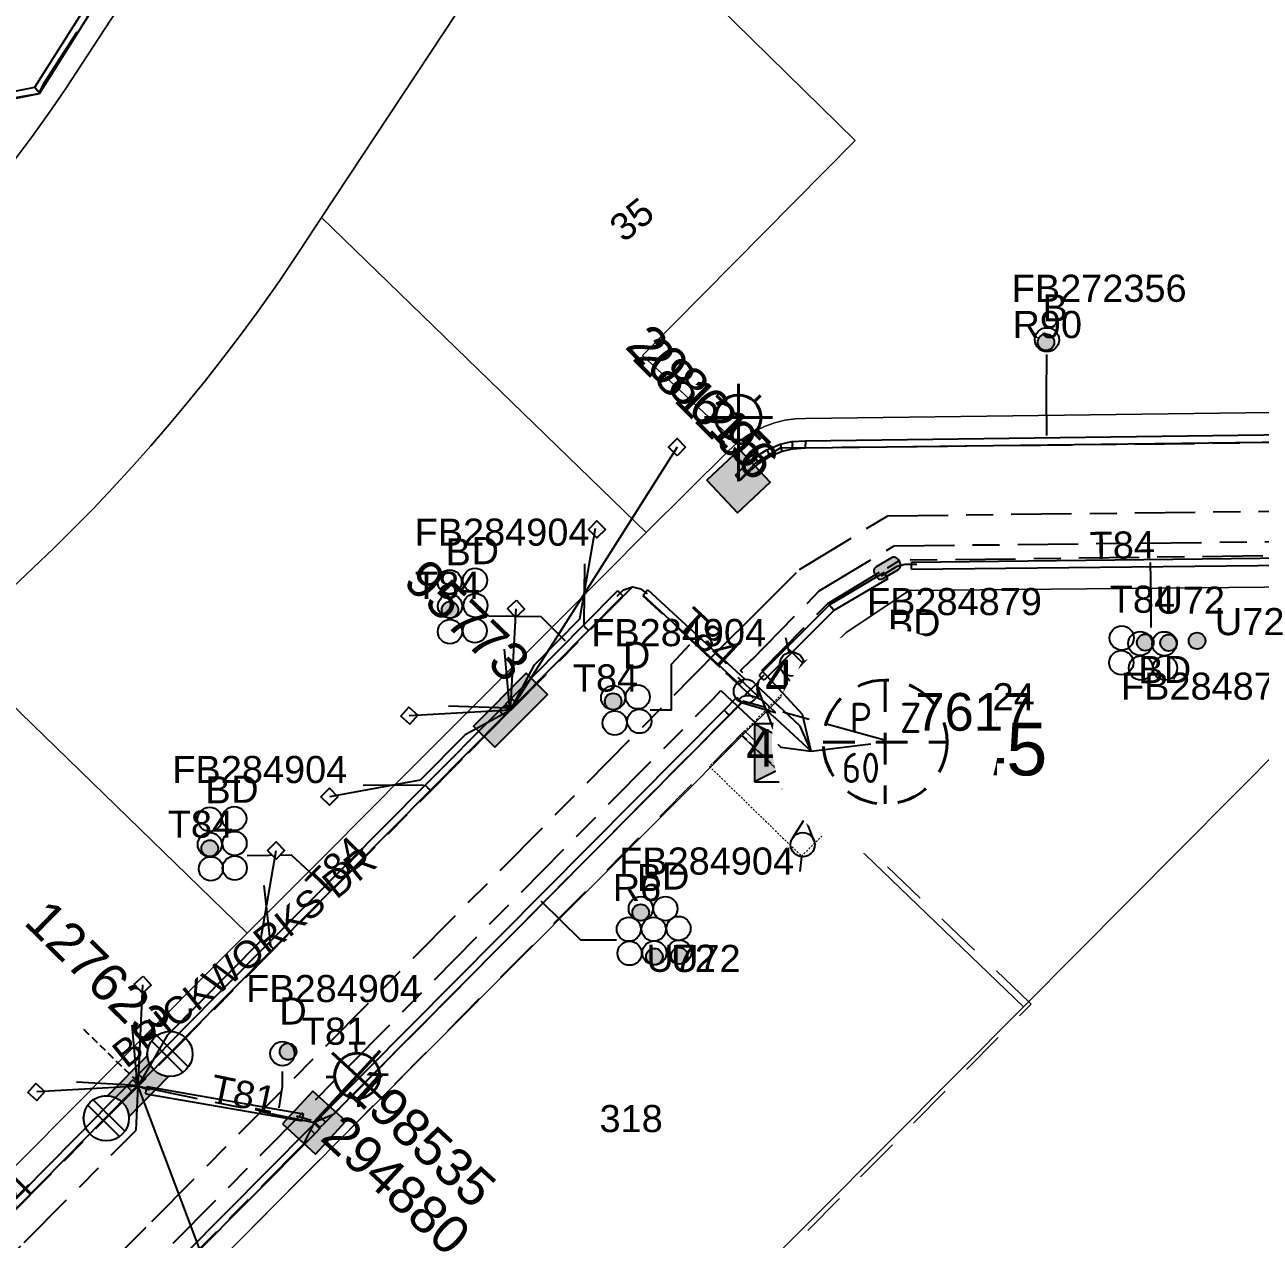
# Model space of a CAD drawing. Header units: metres. Extents: x 311347 to 316656, y 6252667 to 6255486.
# Drawn here: x 314574 to 314656, y 6254544.6 to 6254625.2 of the extents above; entities that cross this region are included whole.
import ezdxf
from ezdxf.enums import TextEntityAlignment as Align

# ---------------------------------------------------------------- set-up
doc = ezdxf.new("R2010")
doc.units = ezdxf.units.M
for name, pattern in [('Cable Exist UG', [8.2, 4, -1.2, 1.8, -1.2]), ('Dash', [5, 3, -2]), ('DASHED', [0.75, 0.5, -0.25]), ('HIDDEN', [0.375, 0.25, -0.125]), ('HIDDEN2', [0.1875, 0.125, -0.0625])]:
    doc.linetypes.add(name, pattern=pattern)
doc.layers.get('0').update_dxf_attribs({"color": 6})
for name, color, linetype, lineweight in [('Cadastre Buildings_SP_EXT', 9, 'Continuous', 5), ('Cadastre Developer_SP_EXT', 9, 'Continuous', 5), ('Cadastre Land Parcels_SP_EXT', 9, 'Continuous', 5), ('Cadastre Other Property_SP_EXT', 9, 'HIDDEN', 5), ('Cadastre Roads_SP_EXT', 7, 'Continuous', 5)]:
    doc.layers.add(name, color=color, linetype=linetype, lineweight=lineweight)
for name, color, linetype in [('Duct_SP_EXT', 7, 'Continuous'), ('Equip_HV_EXT', 7, 'Continuous'), ('Equip_LV_EXT', 7, 'Continuous'), ('Equip_SL_EXT', 7, 'Continuous'), ('Equip_SP_SL_EXT', 7, 'Continuous'), ('Mains_HV_EXT', 7, 'Continuous'), ('Mains_LV_EXT', 7, 'Continuous'), ('Mains_LV_SL_EXT', 7, 'Continuous'), ('Mains_SL_EXT', 7, 'Continuous'), ('Services_SP_EXT', 7, 'Continuous'), ('Sub_SP_EXT', 7, 'Continuous'), ('SupportsUG_SP_LV_EXT', 7, 'Continuous'), ('SupportsUG_SP_LV_SL_EXT', 7, 'Continuous'), ('Trench_SP_EXT', 7, 'Continuous')]:
    doc.layers.add(name, color=color, linetype=linetype)
doc.layers.add('UNKNOWN_FEATURES', color=1, linetype='DASHED', plot=False)
doc.styles.add('COLUMN_LABEL', font='arial.ttf')
doc.styles.add('iecARIAL', font='arial.ttf', dxfattribs={"height": 2})
doc.styles.add('IESYMBOL1', font='isocp.shx')
doc.styles.add('POLE_LABEL', font='arial.ttf')
doc.styles.add('SLCP_LABEL', font='arial.ttf', dxfattribs={"height": 3.5})
doc.styles.get("Standard").update_dxf_attribs({"font": 'arial.ttf'})
doc.styles.add('SWITCH_LABEL', font='arial.ttf', dxfattribs={"height": 2.5})

# ---------------------------------------------------------------- blocks, each defined once
blk = doc.blocks.new('SUB_PADMOUNT_EXT')
for points in [[(0, 0), (-3.84, 1.92), (-3.84, -1.92)], [(0, 0), (3.84, 1.92), (3.84, -1.92)]]:
    blk.add_hatch(color=256).paths.add_polyline_path(points)
for p, q in [((3.84, 1.92), (-3.84, -1.92)), ((-3.84, 1.92), (3.84, -1.92))]:
    blk.add_line(p, q)
blk.add_lwpolyline([(-3.84, -1.92), (3.84, -1.92), (3.84, 1.92), (-3.84, 1.92)], close=True)
for tag, height, flags, p in [('ASSET_NUM', 3.5, 8, (2, 2)), ('STREET_CODE', 0.2, 9, (1.5, 0)), ('OPERATING_VOLTAGE', 0.2, 9, (1.5, -0.6)), ('ORIENTATION', 0.2, 9, (1.5, -0.8)), ('CONSTRUCTED_VOLTAGE', 0.2, 9, (1.5, -0.2)), ('NO_PHASES', 0.2, 9, (1.5, -0.4)), ('OWNED_BY', 0.2, 9, (1.5, -1)), ('OPERATED_BY', 0.2, 9, (1.5, -1.2)), ('SECONDARY_VOLTAGE', 0.2, 9, (1.5, -1.6)), ('MAINTAINED_BY', 0.2, 9, (1.5, -1.4)), ('STATE', 0.2, 9, (1.5, -1.8)), ('SUBSTATION_TYPE', 0.2, 9, (1.5, -2.2)), ('USAGE', 0.2, 9, (1.5, -2.4)), ('PARENT', 0.2, 9, (1.5, -2)), ('STREETNAME', 0.2, 9, (1.5, -3)), ('SUBURB', 0.2, 9, (1.5, -3.2)), ('LEGEND', 0.2, 9, (1.5, -2.6)), ('LOCATION', 0.2, 9, (1.5, -2.8)), ('Z', 0.2, 1, (1.5, -3.6)), ('NOTES', 0.2, 9, (1.5, -3.4))]:
    blk.add_attdef(tag, text='', height=height, dxfattribs=dict(flags=flags)).set_placement(p, align=Align.MIDDLE_LEFT)
blk = doc.blocks.new('COLUMN_EXT')
blk.add_hatch(color=256).paths.add_polyline_path([(-1.485, 1.485), (-1.485, -1.485), (1.485, -1.485), (1.485, 1.485)])
blk.add_lwpolyline([(-1.485, -1.485), (1.485, -1.485), (1.485, 1.485), (-1.485, 1.485)], close=True)
for tag, height, style, flags, p in [('ASSET_NUM', 2.5, 'COLUMN_LABEL', 8, (2, 2)), ('STRUCTURE_PLANT_NUMBER', 0.2, 'POLE_LABEL', 9, (1.813, 0.031)), ('STREET_CODE', 0.2, 'COLUMN_LABEL', 9, (1.813, -0.2))]:
    blk.add_attdef(tag, text='', height=height, dxfattribs=dict(style=style, flags=flags)).set_placement(p, align=Align.MIDDLE_LEFT)
at = {"flags": 9}
for tag, p in [('OWNED_BY', (1.813, -0.6)), ('STATE', (1.813, -0.8)), ('COLUMN_TYPE', (1.813, -0.4)), ('STREETNAME', (1.813, -1.6)), ('USAGE', (1.813, -1)), ('LEGEND', (1.813, -1.2)), ('LOCATION', (1.813, -1.4)), ('SUBURB', (1.813, -1.8)), ('NOTES', (1.813, -2))]:
    blk.add_attdef(tag, text='', height=0.2, dxfattribs=at).set_placement(p, align=Align.MIDDLE_LEFT)
at = {"flags": 1}
blk.add_attdef('Z', (1.813, -2.351), '', height=0.2, dxfattribs=at)
blk = doc.blocks.new('PILLAR_EXT')
blk.add_hatch(color=256).paths.add_polyline_path([(-2.475, 0.99), (-2.475, -0.99), (2.475, -0.99), (2.475, 0.99)])
blk.add_lwpolyline([(-2.475, -0.99), (2.475, -0.99), (2.475, 0.99), (-2.475, 0.99)], close=True)
at = {"style": 'iecARIAL', "flags": 8}
blk.add_attdef('ASSET_NUM', (1.5, 3.5), '', height=2.5, dxfattribs=at)
for tag, p, flags in [('OWNED_BY', (0, -0.2), 9), ('STATE', (0, -0.4), 9), ('SUPPORT_TYPE', (0, -0.6), 9), ('USAGE', (0, -0.8), 9), ('LEGEND', (0, -1), 9), ('STREETNAME', (0, -1.8), 9), ('LOCATION', (0, -1.2), 9), ('NOTES', (0, -1.4), 9), ('PARENT', (0, -1.6), 9), ('SUBURB', (0, -2), 1)]:
    blk.add_attdef(tag, p, '', height=0.2, dxfattribs=dict(flags=flags))
blk = doc.blocks.new('DUCT_EXT')
blk.add_circle((0, 0.8), 0.8)
at = {"flags": 1}
blk.add_attdef('Z', (0, 0), '', height=0.2, dxfattribs=at)
at = {"flags": 9}
for tag, p in [('DUCT_CODE', (0, 0)), ('XSECT_TYPE', (0, -0.2)), ('STATE', (0, -0.6)), ('FB_REFERENCE', (0, -0.4)), ('NOTES', (0, -0.8))]:
    blk.add_attdef(tag, text='', height=0.2, dxfattribs=at).set_placement(p, align=Align.MIDDLE_LEFT)
blk = doc.blocks.new('SL_LANTERN_EXT')
at = {"lineweight": 40}
for p, q in [((0, 1.968), (0, 6.468)), ((-1.459, 5.676), (-1.061, 5.278)), ((1.458, 5.676), (1.06, 5.278)), ((-2.25, 4.218), (2.25, 4.218)), ((-1.459, 2.759), (-1.061, 3.157)), ((0, 0), (0, 2.721)), ((1.458, 2.759), (1.06, 3.157))]:
    blk.add_line(p, q, dxfattribs=at)
blk.add_circle((0, 4.218), 1.5, dxfattribs=at)
at = {"style": 'iecARIAL', "flags": 8}
blk.add_attdef('ASSET_NUM', (1.5, 1.5), '', height=2.5, dxfattribs=at)
for tag, p, height, flags in [('CONSTRUCTED_VOLTAGE', (0.981, -0.653), 0.2, 9), ('CONTROL_TYPE', (0.981, -0.853), 0.2, 9), ('LNUMBER', (2.181, -3.253), 2.5, 8), ('OPERATING_VOLTAGE', (0.981, -1.653), 0.2, 9), ('LANTERN_PURPOSE', (0.981, -1.053), 0.2, 9), ('LANTERN_TYPE', (0.981, -1.253), 0.2, 9), ('NO_PHASES', (0.981, -1.453), 0.2, 9), ('ORIENTATION', (0.981, -1.853), 0.2, 9), ('OWNED_BY', (0.981, -2.053), 0.2, 9), ('STATE', (0.981, -2.253), 0.2, 9), ('CEXIST', (0.981, -2.653), 0.2, 9), ('USAGE', (0.981, -2.453), 0.2, 9), ('CNEW', (0.981, -2.853), 0.2, 9), ('CNUMBER', (0.981, -3.053), 0.2, 9), ('CREMOVE', (0.981, -3.253), 0.2, 9), ('CREPLACE', (0.981, -3.453), 0.2, 9), ('LKINGHEIGHT', (0.981, -3.653), 0.2, 9), ('LBRACKET', (0.981, -3.853), 0.2, 9), ('LBRACKETVOCAB', (0.981, -4.053), 0.2, 9), ('LCATEGORY', (0.981, -4.253), 0.2, 9), ('LCHARGE1', (0.981, -4.453), 0.2, 9), ('LCHARGE1PERCENT', (0.981, -4.653), 0.2, 9), ('LCHARGE2', (0.981, -4.853), 0.2, 9), ('LCHARGE2PERCENT', (0.981, -5.053), 0.2, 9), ('LCHARGE3', (0.981, -5.253), 0.2, 9), ('LCHARGE3PERCENT', (0.981, -5.453), 0.2, 9), ('LEXIST', (0.981, -5.653), 0.2, 9), ('LLAMP', (0.981, -5.853), 0.2, 9), ('LLAMPVOCAB', (0.981, -6.053), 0.2, 9), ('LMAST', (0.981, -6.253), 0.2, 9), ('LMASTVOCAB', (0.981, -6.453), 0.2, 9), ('LNEW', (0.981, -6.653), 0.2, 9), ('LANTNUMBER', (0.981, -6.853), 0.2, 9), ('LOUTREACH', (0.981, -7.253), 0.2, 9), ('LOUTREACHVOCAB', (0.981, -7.453), 0.2, 9), ('LRATECODE', (0.981, -7.653), 0.2, 9), ('LREMOVE', (0.981, -7.853), 0.2, 9), ('LREPLACE', (0.981, -8.053), 0.2, 9), ('LTYPE', (0.981, -8.253), 0.2, 9), ('LTYPEVOCAB', (0.981, -8.453), 0.2, 9), ('LEGEND', (0.981, -8.653), 0.2, 9), ('LOCATION', (0.981, -8.853), 0.2, 9), ('NOTES', (0.981, -9.053), 0.2, 9), ('STREETNAME', (0.981, -9.253), 0.2, 9), ('SUBURB', (0.981, -9.453), 0.2, 1)]:
    blk.add_attdef(tag, p, '', height=height, dxfattribs=dict(flags=flags))
blk = doc.blocks.new('CCP_EXT')
at = {"flags": 9}
for tag, p in [('USAGE', (0, -1.2)), ('LEGEND', (0, -1.4)), ('LIFE_SUPPORT', (0, -1.6)), ('STATE', (0, -1.8)), ('NOTES', (0, -2))]:
    blk.add_attdef(tag, text='', height=0.2, dxfattribs=at).set_placement(p, align=Align.MIDDLE_LEFT)
blk.add_wipeout([(0, 0.566), (0.566, 0), (0, -0.566), (-0.566, 0)])
blk.add_lwpolyline([(-0.566, 0), (0, 0.566), (0.566, 0), (0, -0.566), (-0.566, 0)])
at = {"flags": 1}
blk.add_attdef('Z', (0, 0), '', height=0.2, dxfattribs=at)
at = {"flags": 9}
for tag, p in [('CCP_TYPE', (0, 0)), ('OPERATING_VOLTAGE', (0, -0.6)), ('ORIENTATION', (0, -0.8)), ('CONSTRUCTED_VOLTAGE', (0, -0.2)), ('NO_PHASES', (0, -0.4)), ('OWNED_BY', (0, -1))]:
    blk.add_attdef(tag, text='', height=0.2, dxfattribs=at).set_placement(p, align=Align.MIDDLE_LEFT)
blk = doc.blocks.new('LV_STJ_EXT')
h = blk.add_hatch(color=256)
edge = h.paths.add_edge_path()
edge.add_ellipse((-0.586, 0.131), major_axis=(0.226, 0.226), ratio=1, start_angle=44.99996, end_angle=135)
edge.add_line((-0.906, 0.131), (-0.906, -0.131))
edge.add_ellipse((-0.586, -0.131), major_axis=(0.226, 0.226), ratio=1, start_angle=134.99996, end_angle=225)
edge.add_line((-0.586, -0.451), (0.586, -0.451))
edge.add_ellipse((0.586, -0.131), major_axis=(-0.226, 0.226), ratio=1, start_angle=134.99996, end_angle=225)
edge.add_line((0.906, -0.131), (0.906, 0.131))
edge.add_ellipse((0.586, 0.131), major_axis=(-0.226, 0.226), ratio=1, start_angle=224.99996, end_angle=315)
edge.add_line((0.586, 0.451), (-0.586, 0.451))
blk.add_lwpolyline([(-0.906, 0.131), (-0.906, -0.131, 0.414214), (-0.586, -0.451), (0.586, -0.451, 0.414214), (0.906, -0.131), (0.906, 0.131, 0.414214), (0.586, 0.451), (-0.586, 0.451, 0.414214)], format="xyb", close=True)
at = {"flags": 1}
blk.add_attdef('Z', (0, 0), '', height=0.2, dxfattribs=at)
at = {"flags": 9}
for tag, p in [('ORIENTATION', (0, 0)), ('USAGE', (0, -0.2)), ('LEGEND', (0, -0.4)), ('NOTES', (0, -0.6))]:
    blk.add_attdef(tag, text='', height=0.2, dxfattribs=at).set_placement(p, align=Align.MIDDLE_LEFT)
blk = doc.blocks.new('LV_UG_DFUSE_CLOSED_EXT')
for points in [[(1, 0), (0, 0)], [(5.04, 0.726), (2.156, -0.717)], [(5.049, -0.707), (2.156, 0.717)], [(6.2, 0.013), (7.2, 0.013)]]:
    blk.add_lwpolyline(points)
for centre in [(1.8, 0), (5.4, 0.011)]:
    blk.add_circle(centre, 0.8)
at = {"flags": 9}
for tag, p in [('ACTUAL_STATUS', (0, 0)), ('OPERATING_VOLTAGE', (0, -0.6)), ('ORIENTATION', (0, -0.8)), ('CONSTRUCTED_VOLTAGE', (0, -0.2)), ('NO_PHASES', (0, -0.4)), ('STATE', (0, -1)), ('SWITCH_TYPE', (0, -1.2)), ('USAGE', (0, -1.4)), ('NOTES', (0, -1.6))]:
    blk.add_attdef(tag, text='', height=0.2, dxfattribs=at).set_placement(p, align=Align.MIDDLE_LEFT)
at = {"flags": 1}
blk.add_attdef('Z', (0, 0), '', height=0.2, dxfattribs=at)
blk = doc.blocks.new('LV_UG_LINKS_CLOSED_EXT')
blk.add_wipeout([(-1.056, 1.057), (-1.18, 0.916), (-1.286, 0.761), (-1.371, 0.594), (-1.435, 0.417), (-1.476, 0.234), (-1.493, 0.047), (-1.487, -0.14), (-1.458, -0.326), (-1.406, -0.506), (-1.331, -0.678), (-1.236, -0.839), (-1.121, -0.988), (-0.988, -1.12), (-0.84, -1.235), (-0.679, -1.331), (-0.506, -1.406), (-0.326, -1.458), (-0.141, -1.487), (0.047, -1.493), (0.233, -1.476), (0.416, -1.435), (0.593, -1.371), (0.76, -1.286), (0.915, -1.181), (1.056, -1.057), (1.18, -0.916), (1.286, -0.761), (1.371, -0.594), (1.435, -0.417), (1.476, -0.234), (1.493, -0.047), (1.487, 0.14), (1.458, 0.326), (1.406, 0.506), (1.331, 0.678), (1.236, 0.839), (1.121, 0.988), (0.988, 1.12), (0.84, 1.235), (0.679, 1.331), (0.506, 1.406), (0.326, 1.458), (0.141, 1.487), (-0.047, 1.493), (-0.233, 1.476), (-0.416, 1.435), (-0.593, 1.371), (-0.76, 1.286), (-0.915, 1.181)])
for p, q in [((-0.25, -1.479), (-0.25, 1.479)), ((0.25, -1.479), (0.25, 1.479))]:
    blk.add_line(p, q)
blk.add_circle((0, 0), 1.5)
at = {"flags": 9}
for tag, p in [('ACTUAL_STATUS', (0, 0)), ('OPERATING_VOLTAGE', (0, -0.6)), ('ORIENTATION', (0, -0.8)), ('CONSTRUCTED_VOLTAGE', (0, -0.2)), ('NO_PHASES', (0, -0.4)), ('STATE', (0, -1)), ('SWITCH_TYPE', (0, -1.2)), ('USAGE', (0, -1.4)), ('NOTES', (0, -1.6))]:
    blk.add_attdef(tag, text='', height=0.2, dxfattribs=at).set_placement(p, align=Align.MIDDLE_LEFT)
at = {"flags": 1}
blk.add_attdef('Z', (0, 0), '', height=0.2, dxfattribs=at)
blk = doc.blocks.new('SWG_HOLEC_SU_EXT')
blk.add_line((1.8, -2), (5.8, -2))
for points in [[(1, 0), (0, 0)], [(6.6, 0), (7.6, 0)]]:
    blk.add_lwpolyline(points)
for points in [[(1.8, -0.8, 1), (1.8, 0.8, 1)], [(5.8, -0.8, 1), (5.8, 0.8, 1)]]:
    blk.add_lwpolyline(points, format="xyb", close=True)
at = {"style": 'SWITCH_LABEL', "flags": 8}
blk.add_attdef('ASSET_NUM', text='', height=2.5, rotation=179.95437, dxfattribs=at).set_placement((-2.4, 0), align=Align.MIDDLE_LEFT)
at = {"flags": 1}
blk.add_attdef('Z', (0, 0), '', height=0.2, dxfattribs=at)
at = {"flags": 9}
for tag, p in [('ACTUAL_STATUS', (0, -0.4)), ('CONSTRUCTED_VOLTAGE', (0, -0.6)), ('NO_PHASES', (0, -0.8)), ('OPERATING_VOLTAGE', (0, -1)), ('ORIENTATION', (0, -1.2)), ('OWNED_BY', (0, -1.4)), ('PARENT', (0, -1.6)), ('STATE', (0, -1.8)), ('SWITCH_TYPE', (0, -2)), ('USAGE', (0, -2.2)), ('LOCATION', (0, -2.4)), ('STREETNAME', (0, -2.6)), ('SUBURB', (0, -2.8)), ('NOTES', (0, -3))]:
    blk.add_attdef(tag, text='', height=0.2, dxfattribs=at).set_placement(p, align=Align.MIDDLE_LEFT)
at = {"style": 'SWITCH_LABEL', "flags": 9}
blk.add_attdef('STREET_CODE', text='', height=0.2, dxfattribs=at).set_placement((0, -0.2), align=Align.MIDDLE_LEFT)
blk = doc.blocks.new('CABLE_LARGE_EXT')
h = blk.add_hatch(color=256)
edge = h.paths.add_edge_path()
edge.add_arc((0, 0.55), 0.55, 0, 360)
blk.add_circle((0, 0.55), 0.55)
at = {"flags": 1}
blk.add_attdef('Z', (0, 0), '', height=0.2, dxfattribs=at)
at = {"flags": 9}
for tag, p in [('COND_CODE', (0, 0)), ('XSECT_SIZE', (0, -0.6)), ('STATE', (0, -0.4)), ('FB_REFERENCE', (0, -0.2)), ('NOTES', (0, -0.8))]:
    blk.add_attdef(tag, text='', height=0.2, dxfattribs=at).set_placement(p, align=Align.MIDDLE_LEFT)
blk = doc.blocks.new('SLCP_ZELL_EXT')
blk.add_wipeout([(-0.236, 7.5), (-0.706, 7.47), (-1.174, 7.411), (-1.637, 7.323), (-2.093, 7.206), (-2.542, 7.06), (-2.98, 6.887), (-3.407, 6.686), (-3.82, 6.459), (-4.218, 6.206), (-4.599, 5.929), (-4.962, 5.629), (-5.306, 5.306), (-5.629, 4.962), (-5.929, 4.599), (-6.206, 4.218), (-6.459, 3.82), (-6.686, 3.407), (-6.887, 2.98), (-7.06, 2.542), (-7.206, 2.093), (-7.323, 1.637), (-7.411, 1.174), (-7.47, 0.706), (-7.5, 0.236), (-7.5, -0.236), (-7.47, -0.706), (-7.411, -1.174), (-7.323, -1.637), (-7.206, -2.093), (-7.06, -2.542), (-6.887, -2.98), (-6.686, -3.407), (-6.459, -3.82), (-6.206, -4.218), (-5.929, -4.599), (-5.629, -4.962), (-5.306, -5.306), (-4.962, -5.629), (-4.599, -5.929), (-4.218, -6.206), (-3.82, -6.459), (-3.407, -6.686), (-2.98, -6.887), (-2.542, -7.06), (-2.093, -7.206), (-1.637, -7.323), (-1.174, -7.411), (-0.706, -7.47), (-0.236, -7.5), (0.236, -7.5), (0.706, -7.47), (1.174, -7.411), (1.637, -7.323), (2.093, -7.206), (2.542, -7.06), (2.98, -6.887), (3.407, -6.686), (3.82, -6.459), (4.218, -6.206), (4.599, -5.929), (4.962, -5.629), (5.306, -5.306), (5.629, -4.962), (5.929, -4.599), (6.206, -4.218), (6.459, -3.82), (6.686, -3.407), (6.887, -2.98), (7.06, -2.542), (7.206, -2.093), (7.323, -1.637), (7.411, -1.174), (7.47, -0.706), (7.5, -0.236), (7.5, 0.236), (7.47, 0.706), (7.411, 1.174), (7.323, 1.637), (7.206, 2.093), (7.06, 2.542), (6.887, 2.98), (6.686, 3.407), (6.459, 3.82), (6.206, 4.218), (5.929, 4.599), (5.629, 4.962), (5.306, 5.306), (4.962, 5.629), (4.599, 5.929), (4.218, 6.206), (3.82, 6.459), (3.407, 6.686), (2.98, 6.887), (2.542, 7.06), (2.093, 7.206), (1.637, 7.323), (1.174, 7.411), (0.706, 7.47), (0.236, 7.5)])
at = {"linetype": 'Dash', "lineweight": 40, "ltscale": 0.7}
for p, q in [((0, 4.109), (0, -4.109)), ((-4.109, 0), (4.109, 0))]:
    blk.add_line(p, q, dxfattribs=at)
blk.add_circle((0, 0), 4.109, dxfattribs=at)
at = {"lineweight": 40, "style": 'IESYMBOL1'}
for s, p in [('P', (-1.604, 0)), ('Z', (1.702, 0)), ('60', (-1.612, -3.312))]:
    blk.add_text(s, height=2, dxfattribs=at).set_placement(p, align=Align.BOTTOM_CENTER)
at = {"style": 'SLCP_LABEL'}
for tag, height, flags, p in [('ASSET_NUM', 2.5, 8, (2, 2)), ('STREET_CODE', 0.2, 9, (0, -0.2))]:
    blk.add_attdef(tag, text='', height=height, dxfattribs=dict(at, flags=flags)).set_placement(p, align=Align.MIDDLE_LEFT)
at = {"flags": 1}
blk.add_attdef('Z', (0, 0), '', height=0.2, dxfattribs=at)
at = {"flags": 9}
for tag, p in [('CONSTRUCTED_VOLTAGE', (0, -0.4)), ('CONTROL_TYPE', (0, -0.6)), ('NO_PHASES', (0, -0.8)), ('OPERATING_VOLTAGE', (0, -1)), ('ORIENTATION', (0, -1.2)), ('OWNED_BY', (0, -1.4)), ('USAGE', (0, -1.6)), ('STATE', (0, -2)), ('LOCATION', (0, -1.8)), ('NOTES', (0, -2.2))]:
    blk.add_attdef(tag, text='', height=0.2, dxfattribs=at).set_placement(p, align=Align.MIDDLE_LEFT)

msp = doc.modelspace()

# ---------------------------------------------------------------- linework, layer by layer
at = {"layer": 'Cadastre Buildings_SP_EXT', "linetype": 'Continuous'}
msp.add_lwpolyline([(314573.384, 6254616.279), (314574.506, 6254617.795), (314575.606, 6254619.333), (314576.683, 6254620.894), (314591.442, 6254643.478)], dxfattribs=at)
at = {"layer": 'Cadastre Land Parcels_SP_EXT', "linetype": 'Continuous'}
for points in [[(314813.059, 6254689.951), (314810.543, 6254730.801), (314794.715, 6254715.05), (314782.276, 6254702.531), (314769.012, 6254690.523), (314737.716, 6254658.718), (314700.823, 6254621.224), (314668.054, 6254588.007), (314640.279, 6254560.046), (314558.107, 6254477.537), (314465.419, 6254384.652), (314484.768, 6254361.217), (314813.059, 6254689.951)], [(314620.705, 6254596.943), (314621.256, 6254597.439), (314614.988, 6254603.265), (314629.098, 6254617.519), (314609.665, 6254636.59), (314605.304, 6254629.984), (314593.702, 6254612.404), (314615.245, 6254591.507), (314620.705, 6254596.943)], [(314621.589, 6254578.037), (314640.279, 6254560.046), (314668.054, 6254588.007), (314632.689, 6254587.672), (314628.476, 6254584.868), (314621.589, 6254578.037)]]:
    msp.add_lwpolyline(points, close=True, dxfattribs=at)
for points in [[(314591.442, 6254643.478), (314576.683, 6254620.893), (314575.606, 6254619.333), (314574.506, 6254617.795), (314573.384, 6254616.279)], [(314609.665, 6254636.59), (314629.098, 6254617.519), (314614.988, 6254603.265), (314621.256, 6254597.439), (314621.841, 6254597.876), (314622.455, 6254598.249), (314623.096, 6254598.557), (314623.756, 6254598.796), (314624.432, 6254598.963), (314625.118, 6254599.059), (314625.808, 6254599.083), (314660.18, 6254599.519)], [(314573.189, 6254587.879), (314574.572, 6254589.164), (314575.919, 6254590.457), (314577.249, 6254591.775), (314578.562, 6254593.117), (314579.858, 6254594.483), (314581.123, 6254595.859), (314582.37, 6254597.26), (314583.598, 6254598.684), (314584.808, 6254600.13), (314585.991, 6254601.591), (314587.154, 6254603.073), (314588.296, 6254604.58), (314589.419, 6254606.108), (314590.881, 6254608.176), (314592.303, 6254610.283), (314593.702, 6254612.404), (314605.304, 6254629.984)], [(314571.129, 6254547.237), (314579.952, 6254556.091), (314588.775, 6254564.946), (314568.948, 6254584.173)]]:
    msp.add_lwpolyline(points, dxfattribs=at)
at = {"layer": 'Cadastre Other Property_SP_EXT', "linetype": 'HIDDEN2'}
msp.add_lwpolyline([(314619.434, 6254576), (314625.543, 6254570.053), (314632.262, 6254576.66), (314626.128, 6254582.69), (314619.434, 6254576)], close=True, dxfattribs=at)
at = {"layer": 'Duct_SP_EXT'}
for p, q in [((314574.686, 6254621.062), (314593.037, 6254650.124)), ((314574.982, 6254620.631), (314593.442, 6254649.866)), ((314570.476, 6254620.218), (314574.686, 6254621.062)), ((314570.57, 6254619.747), (314574.982, 6254620.631)), ((314574.686, 6254621.062), (314574.834, 6254620.847)), ((314574.982, 6254620.631), (314574.834, 6254620.847)), ((314624.9, 6254597.548), (314625.8, 6254597.605)), ((314625.8, 6254597.605), (314659.106, 6254598.037)), ((314625.8, 6254597.605), (314625.809, 6254597.365)), ((314622.445, 6254596.507), (314623.247, 6254596.998)), ((314623.247, 6254596.998), (314624.117, 6254597.366)), ((314623.247, 6254596.998), (314623.357, 6254596.784)), ((314623.467, 6254596.57), (314623.357, 6254596.784)), ((314623.467, 6254596.57), (314624.266, 6254596.908)), ((314624.117, 6254597.366), (314624.9, 6254597.548)), ((314624.117, 6254597.366), (314624.191, 6254597.137)), ((314624.266, 6254596.908), (314624.191, 6254597.137)), ((314624.266, 6254596.908), (314624.97, 6254597.072)), ((314624.9, 6254597.548), (314624.935, 6254597.31)), ((314624.97, 6254597.072), (314624.935, 6254597.31)), ((314624.97, 6254597.072), (314625.818, 6254597.126)), ((314625.818, 6254597.126), (314625.809, 6254597.365)), ((314625.818, 6254597.126), (314659.113, 6254597.557)), ((314621.687, 6254595.857), (314622.445, 6254596.507)), ((314622.013, 6254595.505), (314622.728, 6254596.117)), ((314622.445, 6254596.507), (314622.587, 6254596.312)), ((314622.728, 6254596.117), (314622.587, 6254596.312)), ((314622.728, 6254596.117), (314623.467, 6254596.57)), ((314621.154, 6254595.324), (314621.687, 6254595.857)), ((314621.154, 6254595.324), (314621.323, 6254595.154)), ((314621.493, 6254594.985), (314621.323, 6254595.154)), ((314621.493, 6254594.985), (314622.013, 6254595.505)), ((314621.687, 6254595.857), (314621.85, 6254595.681)), ((314622.013, 6254595.505), (314621.85, 6254595.681)), ((314632.834, 6254589.561), (314667.228, 6254589.934)), ((314632.834, 6254589.561), (314632.837, 6254589.321)), ((314632.839, 6254589.081), (314667.422, 6254589.456)), ((314631.022, 6254588.866), (314627.391, 6254586.728)), ((314631.022, 6254588.866), (314631.143, 6254588.659)), ((314631.265, 6254588.453), (314631.143, 6254588.659)), ((314632.839, 6254589.081), (314632.837, 6254589.321)), ((314631.265, 6254588.453), (314627.688, 6254586.345)), ((314611.071, 6254585.361), (314613.351, 6254587.663)), ((314611.412, 6254585.023), (314613.692, 6254587.326)), ((314613.351, 6254587.663), (314613.522, 6254587.495)), ((314613.692, 6254587.326), (314613.522, 6254587.495)), ((314615.028, 6254587.366), (314615.19, 6254587.543)), ((314615.028, 6254587.366), (314621.44, 6254581.457)), ((314615.353, 6254587.719), (314615.19, 6254587.543)), ((314615.353, 6254587.719), (314621.766, 6254581.81)), ((314627.391, 6254586.728), (314622.723, 6254582.055)), ((314627.688, 6254586.345), (314623.062, 6254581.716)), ((314627.391, 6254586.728), (314627.539, 6254586.537)), ((314627.688, 6254586.345), (314627.539, 6254586.537)), ((314606.277, 6254580.511), (314611.071, 6254585.361)), ((314611.071, 6254585.361), (314611.242, 6254585.192)), ((314611.071, 6254585.361), (314611.242, 6254585.192)), ((314606.618, 6254580.174), (314611.412, 6254585.023)), ((314611.412, 6254585.023), (314611.242, 6254585.192)), ((314611.412, 6254585.023), (314611.242, 6254585.192)), ((314622.723, 6254582.055), (314622.892, 6254581.886)), ((314621.44, 6254581.457), (314621.603, 6254581.634)), ((314621.766, 6254581.81), (314621.603, 6254581.634)), ((314623.062, 6254581.716), (314622.892, 6254581.886)), ((314605.909, 6254580.139), (314606.277, 6254580.511)), ((314606.277, 6254580.511), (314606.447, 6254580.342)), ((314620.42, 6254579.733), (314621.259, 6254580.585)), ((314621.259, 6254580.585), (314621.43, 6254580.417)), ((314621.601, 6254580.248), (314621.43, 6254580.417)), ((314600.586, 6254574.754), (314605.501, 6254579.707)), ((314605.501, 6254579.707), (314605.791, 6254580.001)), ((314605.501, 6254579.707), (314605.672, 6254579.539)), ((314605.791, 6254580.001), (314605.883, 6254580.094)), ((314605.791, 6254580.001), (314605.962, 6254579.833)), ((314605.842, 6254579.37), (314606.133, 6254579.664)), ((314605.883, 6254580.094), (314606.054, 6254579.926)), ((314605.909, 6254580.139), (314606.08, 6254579.971)), ((314606.133, 6254579.664), (314605.962, 6254579.833)), ((314606.225, 6254579.757), (314606.054, 6254579.926)), ((314606.251, 6254579.802), (314606.08, 6254579.971)), ((314606.133, 6254579.664), (314606.225, 6254579.757)), ((314606.251, 6254579.802), (314606.618, 6254580.174)), ((314606.618, 6254580.174), (314606.447, 6254580.342)), ((314620.42, 6254579.733), (314620.59, 6254579.564)), ((314620.761, 6254579.395), (314621.601, 6254580.248)), ((314600.927, 6254574.416), (314605.842, 6254579.37)), ((314605.842, 6254579.37), (314605.672, 6254579.539)), ((314620.761, 6254579.395), (314620.59, 6254579.564)), ((314600.586, 6254574.754), (314600.756, 6254574.585)), ((314600.586, 6254574.754), (314600.756, 6254574.585)), ((314600.927, 6254574.416), (314600.756, 6254574.585)), ((314600.927, 6254574.416), (314600.756, 6254574.585)), ((314590.164, 6254564.252), (314590.334, 6254564.083)), ((314590.164, 6254564.252), (314590.334, 6254564.083)), ((314590.505, 6254563.914), (314590.334, 6254564.083)), ((314590.505, 6254563.914), (314590.334, 6254564.083)), ((314582.033, 6254554.294), (314592.406, 6254552.494)), ((314592.406, 6254552.494), (314592.447, 6254552.731)), ((314592.488, 6254552.967), (314592.447, 6254552.731)), ((314593.213, 6254552.34), (314593.621, 6254552.75)), ((314593.621, 6254552.75), (314593.791, 6254552.581)), ((314593.961, 6254552.412), (314593.791, 6254552.581)), ((314584.635, 6254543.652), (314592.904, 6254551.977)), ((314592.904, 6254551.977), (314593.294, 6254552.37)), ((314592.904, 6254551.977), (314593.075, 6254551.808)), ((314593.245, 6254551.639), (314593.075, 6254551.808)), ((314593.213, 6254552.34), (314593.384, 6254552.17)), ((314593.245, 6254551.639), (314593.635, 6254552.032)), ((314593.294, 6254552.37), (314593.464, 6254552.201)), ((314593.554, 6254552.001), (314593.384, 6254552.17)), ((314593.635, 6254552.032), (314593.464, 6254552.201)), ((314593.554, 6254552.001), (314593.961, 6254552.412)), ((314584.975, 6254543.313), (314593.245, 6254551.639))]:
    msp.add_line(p, q, dxfattribs=at)
for points in [[(314641.788, 6254603.334), (314641.778, 6254600.62), (314641.8, 6254597.958)], [(314648.738, 6254585.213), (314648.738, 6254587.229), (314648.703, 6254589.518)], [(314604.785, 6254585.984), (314608.242, 6254585.953), (314609.869, 6254584.328)], [(314615.511, 6254579.761), (314616.923, 6254579.761), (314616.923, 6254582.78), (314618.134, 6254584.089)], [(314629.493, 6254581.208), (314627.314, 6254581.2), (314624.743, 6254583.737)], [(314588.759, 6254570.098), (314591.681, 6254570.133), (314593.775, 6254568.209)], [(314613.271, 6254564.487), (314610.893, 6254564.486), (314608.275, 6254567.07)], [(314591.098, 6254555.77), (314591.095, 6254554.762), (314590.863, 6254553.348)]]:
    msp.add_lwpolyline(points, dxfattribs=at)
at = {"layer": 'Mains_LV_EXT', "linetype": 'Cable Exist UG'}
msp.add_lwpolyline([(314659.841, 6254597.546), (314659.794, 6254594.543), (314664.347, 6254590.063), (314664.347, 6254590.063), (314632.075, 6254589.665), (314632.075, 6254589.665), (314631.233, 6254589.149)], dxfattribs=at)
at = {"layer": 'Mains_LV_SL_EXT', "linetype": 'Cable Exist UG'}
msp.add_lwpolyline([(314659.824, 6254597.499), (314624.137, 6254597.103), (314624.137, 6254597.103), (314622.486, 6254596.12), (314621.36, 6254594.918)], dxfattribs=at)
at = {"layer": 'Mains_SL_EXT', "linetype": 'Cable Exist UG'}
msp.add_lwpolyline([(314560.203, 6254620.115), (314570.994, 6254619.977), (314574.935, 6254620.627), (314574.935, 6254620.627), (314575.318, 6254621.363), (314593.239, 6254649.037), (314593.527, 6254650.583)], dxfattribs=at)
at = {"layer": 'Trench_SP_EXT', "linetype": 'Cable Exist UG'}
for points in [[(314611.131, 6254585.442), (314611.177, 6254590.036)], [(314630.849, 6254588.633), (314631.894, 6254589.279), (314632.426, 6254589.41), (314633.196, 6254589.408)], [(314613.32, 6254587.292), (314613.728, 6254587.718), (314614.326, 6254587.924), (314614.872, 6254587.777), (314615.293, 6254587.439)], [(314606.202, 6254579.798), (314605.798, 6254584.308)], [(314622.705, 6254580.584), (314622.599, 6254581.124), (314622.705, 6254581.69), (314623.056, 6254582.08)], [(314621.316, 6254581.914), (314622.671, 6254580.646)], [(314622.659, 6254581.592), (314621.791, 6254580.731)], [(314621.314, 6254580.335), (314621.614, 6254580.634), (314621.873, 6254580.717), (314622.168, 6254580.707), (314622.566, 6254580.602), (314622.952, 6254580.399), (314624.237, 6254579.173), (314625.113, 6254578.383)], [(314606.128, 6254579.857), (314601.643, 6254580.004)], [(314600.465, 6254574.759), (314595.726, 6254574.736)], [(314590.339, 6254564.13), (314589.868, 6254568.345)], [(314581.49, 6254554.855), (314581.084, 6254559.371)], [(314581.448, 6254554.846), (314576.872, 6254555.084)], [(314581.552, 6254554.784), (314582.277, 6254554.545)], [(314592.031, 6254552.823), (314593.004, 6254552.542)]]:
    msp.add_lwpolyline(points, dxfattribs=at)
at = {"layer": 'UNKNOWN_FEATURES'}
for points in [[(314624.781, 6254574.387), (314624.457, 6254574.698), (314624.604, 6254575.142), (314621.631, 6254578.037)], [(314577.914, 6254558.57), (314581.445, 6254555.124)]]:
    msp.add_lwpolyline(points, dxfattribs=at)

# ---------------------------------------------------------------- block references
at = {"layer": 'Duct_SP_EXT'}
for name, p in [('DUCT_EXT', (314641.828, 6254603.502)), ('CABLE_LARGE_EXT', (314641.763, 6254603.586)), ('DUCT_EXT', (314602.195, 6254587.445)), ('DUCT_EXT', (314603.883, 6254587.547)), ('DUCT_EXT', (314602.223, 6254585.832)), ('DUCT_EXT', (314603.915, 6254585.877)), ('CABLE_LARGE_EXT', (314602.223, 6254585.832)), ('DUCT_EXT', (314602.22, 6254584.14)), ('DUCT_EXT', (314603.871, 6254584.203)), ('DUCT_EXT', (314646.787, 6254583.723)), ('DUCT_EXT', (314648.014, 6254583.353)), ('CABLE_LARGE_EXT', (314648.348, 6254583.675)), ('DUCT_EXT', (314649.613, 6254583.338)), ('CABLE_LARGE_EXT', (314649.895, 6254583.653)), ('CABLE_LARGE_EXT', (314651.786, 6254583.781)), ('DUCT_EXT', (314631.512, 6254582.568)), ('DUCT_EXT', (314633.165, 6254582.546)), ('DUCT_EXT', (314646.759, 6254582.082)), ('DUCT_EXT', (314648.054, 6254581.727)), ('DUCT_EXT', (314649.664, 6254581.727)), ('DUCT_EXT', (314630.703, 6254581.222)), ('CABLE_LARGE_EXT', (314630.703, 6254581.222)), ('DUCT_EXT', (314632.318, 6254581.224)), ('DUCT_EXT', (314633.999, 6254581.224)), ('DUCT_EXT', (314613.046, 6254579.76)), ('DUCT_EXT', (314614.679, 6254579.812)), ('CABLE_LARGE_EXT', (314613.047, 6254579.76)), ('DUCT_EXT', (314630.732, 6254579.537)), ('CABLE_LARGE_EXT', (314630.732, 6254579.537)), ('DUCT_EXT', (314632.386, 6254579.543)), ('CABLE_LARGE_EXT', (314632.386, 6254579.543)), ('DUCT_EXT', (314633.975, 6254579.601)), ('DUCT_EXT', (314613.148, 6254578.08)), ('DUCT_EXT', (314614.787, 6254578.198)), ('DUCT_EXT', (314586.279, 6254571.69)), ('DUCT_EXT', (314587.912, 6254571.742)), ('DUCT_EXT', (314586.286, 6254570.019)), ('DUCT_EXT', (314587.931, 6254570.096)), ('CABLE_LARGE_EXT', (314586.286, 6254570.019)), ('DUCT_EXT', (314586.36, 6254568.416)), ('DUCT_EXT', (314587.939, 6254568.464)), ('DUCT_EXT', (314614.877, 6254565.765)), ('DUCT_EXT', (314616.518, 6254565.766)), ('CABLE_LARGE_EXT', (314614.877, 6254565.765)), ('DUCT_EXT', (314614.085, 6254564.403)), ('DUCT_EXT', (314615.735, 6254564.406)), ('DUCT_EXT', (314617.385, 6254564.457)), ('DUCT_EXT', (314614.138, 6254562.809)), ('DUCT_EXT', (314615.786, 6254562.835)), ('DUCT_EXT', (314617.435, 6254562.887)), ('CABLE_LARGE_EXT', (314615.786, 6254562.835)), ('CABLE_LARGE_EXT', (314617.435, 6254562.886)), ('DUCT_EXT', (314591.103, 6254556.151)), ('CABLE_LARGE_EXT', (314591.48, 6254556.536))]:
    msp.add_blockref(name, p, dxfattribs=at)
at = {"layer": 'Equip_HV_EXT'}
ref = msp.add_blockref('SWG_HOLEC_SU_EXT', (314625.535, 6254578.579), dxfattribs=dict(at, rotation=316.6573907047737))
ref.add_attrib('ASSET_NUM', '46162', dxfattribs={"layer": '0', "height": 2.5, "style": 'SWITCH_LABEL'}).set_placement((314623.136, 6254579.829), align=Align.BOTTOM_LEFT)
ref = msp.add_blockref('SWG_HOLEC_SU_EXT', (314624.257, 6254577.24), dxfattribs=dict(at, rotation=317.4686261010655))
ref.add_attrib('ASSET_NUM', '46163', dxfattribs={"layer": '0', "height": 2.5, "style": 'SWITCH_LABEL'}).set_placement((314621.858, 6254578.49), align=Align.TOP_LEFT)
at = {"layer": 'Equip_LV_EXT'}
for name, p, rotation in [('LV_STJ_EXT', (314631.233, 6254589.149), 210.6377395151491), ('LV_UG_DFUSE_CLOSED_EXT', (314626.127, 6254577.528), 102.998026086138), ('LV_UG_DFUSE_CLOSED_EXT', (314625.812, 6254577.318), 137.1453368103443), ('LV_UG_DFUSE_CLOSED_EXT', (314626.912, 6254577.008), 7.026937959642842), ('LV_UG_DFUSE_CLOSED_EXT', (314626.181, 6254576.185), 263.9419750678592)]:
    msp.add_blockref(name, p, dxfattribs=dict(at, rotation=rotation))
at = {"layer": 'Equip_SP_SL_EXT'}
ref = msp.add_blockref('SL_LANTERN_EXT', (314621.359, 6254594.918), dxfattribs=at)
ref.add_attrib('ASSET_NUM', '208615', dxfattribs={"layer": '0', "height": 2.5, "rotation": 314.81663, "style": 'iecARIAL'}).set_placement((314622.859, 6254596.418), align=Align.MIDDLE_RIGHT)
ref = msp.add_blockref('SL_LANTERN_EXT', (314593.211, 6254552.373), dxfattribs=dict(at, rotation=317.4236856019592))
ref.add_attrib('ASSET_NUM', '198535', dxfattribs={"layer": '0', "height": 2.5, "rotation": 317.42369, "style": 'iecARIAL'}).set_placement((314594.711, 6254553.873), align=Align.BOTTOM_LEFT)
at = {"layer": 'Sub_SP_EXT'}
ref = msp.add_blockref('SUB_PADMOUNT_EXT', (314626.255, 6254576.907), dxfattribs=at)
ref.add_attrib('ASSET_NUM', '23745', dxfattribs={"layer": '0', "height": 3.5}).set_placement((314628.255, 6254577.157), align=Align.MIDDLE_LEFT)
at = {"layer": 'SupportsUG_SP_LV_EXT'}
ref = msp.add_blockref('PILLAR_EXT', (314570.153, 6254619.738), dxfattribs=dict(at, rotation=277.9877881274134))
ref.add_attrib('ASSET_NUM', '95785', dxfattribs={"layer": '0', "height": 2.5, "rotation": 56.50482, "style": 'iecARIAL'}).set_placement((314571.653, 6254623.238), align=Align.BOTTOM_LEFT)
ref = msp.add_blockref('PILLAR_EXT', (314606.24, 6254579.726), dxfattribs=dict(at, rotation=45.07697906937489))
ref.add_attrib('ASSET_NUM', '95773', dxfattribs={"layer": '0', "height": 2.5, "rotation": 316.0857, "style": 'iecARIAL'}).set_placement((314607.74, 6254583.226), align=Align.TOP_RIGHT)
ref = msp.add_blockref('PILLAR_EXT', (314581.53, 6254554.796), dxfattribs=dict(at, rotation=45.25726684276088))
ref.add_attrib('ASSET_NUM', '127623', dxfattribs={"layer": '0', "height": 2.5, "rotation": 315.34228, "style": 'iecARIAL'}).set_placement((314583.03, 6254558.296), align=Align.MIDDLE_RIGHT)
at = {"layer": 'SupportsUG_SP_LV_SL_EXT'}
ref = msp.add_blockref('COLUMN_EXT', (314621.36, 6254594.918), dxfattribs=dict(at, rotation=223.1186109178366))
ref.add_attrib('ASSET_NUM', '281296', dxfattribs={"layer": '0', "height": 2.5, "rotation": 315, "style": 'COLUMN_LABEL'}).set_placement((314623.36, 6254595.668), align=Align.MIDDLE_RIGHT)
ref = msp.add_blockref('COLUMN_EXT', (314593.211, 6254552.373), dxfattribs=dict(at, rotation=317.4236856019592))
ref.add_attrib('ASSET_NUM', '294880', dxfattribs={"layer": '0', "height": 2.5, "rotation": 317.42369, "style": 'COLUMN_LABEL'}).set_placement((314595.211, 6254553.123), align=Align.TOP_LEFT)

# ---------------------------------------------------------------- texts
at = {"layer": 'Cadastre Developer_SP_EXT'}
msp.add_text('318', height=1.8, dxfattribs=at).set_placement((314612.143, 6254551.745))
at = {"layer": 'Cadastre Land Parcels_SP_EXT'}
for s, rotation, p in [('35', 38.61963, (314613.745, 6254610.706)), ('24', 359.70335, (314638.217, 6254579.726))]:
    msp.add_text(s, height=1.8, rotation=rotation, dxfattribs=at).set_placement(p)
at = {"layer": 'Cadastre Other Property_SP_EXT'}
msp.add_text('080977', height=1.8, dxfattribs=at).set_placement((314627.854, 6254571.645))
at = {"layer": 'Duct_SP_EXT'}
for s, p in [('FB272356', (314639.489, 6254606.817)), ('B', (314641.529, 6254605.518)), ('R90', (314639.543, 6254604.413)), ('FB284904', (314599.874, 6254590.642)), ('B', (314601.929, 6254589.336)), ('D', (314603.658, 6254589.415)), ('T84', (314599.899, 6254587.114)), ('FB284879', (314629.887, 6254586.037)), ('T84', (314645.992, 6254586.192)), ('U72', (314649.025, 6254586.131)), ('B', (314631.277, 6254584.605)), ('D', (314632.946, 6254584.635)), ('U72', (314652.969, 6254584.708)), ('FB284904', (314611.591, 6254583.978)), ('D', (314613.699, 6254582.484)), ('T84', (314628.384, 6254582.469)), ('B', (314647.89, 6254581.52)), ('D', (314649.582, 6254581.536)), ('T84', (314610.371, 6254580.969)), ('FB284879', (314646.741, 6254580.425)), ('U72', (314630.255, 6254579.291)), ('U72', (314631.843, 6254579.296)), ('FB284904', (314583.804, 6254574.899)), ('B', (314585.994, 6254573.549)), ('D', (314587.708, 6254573.59)), ('T84', (314583.495, 6254571.277)), ('FB284904', (314613.446, 6254568.824)), ('B', (314614.616, 6254567.732)), ('D', (314616.29, 6254567.831)), ('R6', (314613.019, 6254567.074)), ('U72', (314615.246, 6254562.376)), ('U72', (314616.891, 6254562.366)), ('FB284904', (314588.698, 6254560.368)), ('D', (314590.903, 6254558.883)), ('T81', (314592.39, 6254557.542))]:
    msp.add_text(s, height=1.8, dxfattribs=at).set_placement(p)
at = {"layer": 'Mains_LV_EXT'}
for s, rotation, p in [('T84', 0.73767, (314644.667, 6254589.757)), ('T84', 317.14534, (314617.136, 6254585.367)), ('T84', 45.31949, (314593.787, 6254567.171)), ('T81', 348.17701, (314586.203, 6254553.824)), ('T84', 45.31801, (314571.656, 6254544.863))]:
    msp.add_text(s, height=1.8, rotation=rotation, dxfattribs=at).set_placement(p)

# ---------------------------------------------------------------- next in the draw order: block references
at = {"layer": 'Services_SP_EXT'}
for p, rotation in [((314617.291, 6254597.178), 90.0000000000002), ((314606.606, 6254586.454), 267.0769792978879), ((314599.52, 6254579.363), 3.076979066069087), ((314581.843, 6254561.522), 267.31816749375), ((314574.785, 6254554.401), 3.31816746908885)]:
    msp.add_blockref('CCP_EXT', p, dxfattribs=dict(at, rotation=rotation))
for p in [(314611.973, 6254591.72), (314594.219, 6254573.99), (314590.685, 6254570.427)]:
    msp.add_blockref('CCP_EXT', p, dxfattribs=at)

# ---------------------------------------------------------------- next in the draw order: linework, layer by layer
at = {"layer": 'Cadastre Buildings_SP_EXT', "linetype": 'Continuous'}
msp.add_lwpolyline([(314568.948, 6254584.173), (314588.775, 6254564.946), (314594.069, 6254570.258), (314594.069, 6254570.258), (314599.363, 6254575.571), (314604.657, 6254580.883), (314609.951, 6254586.196), (314615.245, 6254591.508), (314593.702, 6254612.404), (314592.303, 6254610.283), (314590.88, 6254608.176), (314589.419, 6254606.108), (314588.296, 6254604.58), (314587.154, 6254603.073), (314585.991, 6254601.591), (314584.808, 6254600.13), (314583.598, 6254598.684), (314582.37, 6254597.26), (314581.123, 6254595.859), (314579.858, 6254594.483), (314578.562, 6254593.117), (314577.249, 6254591.775), (314575.919, 6254590.457), (314574.572, 6254589.164), (314573.189, 6254587.879)], dxfattribs=at)
msp.add_lwpolyline([(314548.76, 6254507.012), (314558.107, 6254477.537), (314640.279, 6254560.046), (314621.589, 6254578.037), (314556.502, 6254512.699), (314555.613, 6254511.848), (314554.699, 6254511.034), (314553.761, 6254510.259), (314552.801, 6254509.524), (314551.82, 6254508.832), (314550.818, 6254508.183), (314549.798, 6254507.576), (314548.76, 6254507.012)], close=True, dxfattribs=at)
at = {"layer": 'Cadastre Developer_SP_EXT', "linetype": 'Dash'}
msp.add_lwpolyline([(314604.726, 6254524.026), (314604.891, 6254523.855), (314640.777, 6254560.243), (314640.648, 6254560.366), (314621.771, 6254578.356), (314586.004, 6254542.285), (314604.726, 6254524.026)], close=True, dxfattribs=at)
at = {"layer": 'Cadastre Roads_SP_EXT', "linetype": 'Continuous'}
for points in [[(314660.18, 6254599.519), (314625.808, 6254599.083), (314625.118, 6254599.059), (314624.432, 6254598.963), (314623.756, 6254598.796), (314623.096, 6254598.557), (314622.455, 6254598.249), (314621.841, 6254597.876), (314621.256, 6254597.439), (314620.705, 6254596.943), (314615.245, 6254591.508), (314609.951, 6254586.196), (314604.657, 6254580.883), (314599.363, 6254575.571), (314594.069, 6254570.258), (314588.775, 6254564.946), (314579.952, 6254556.09), (314571.129, 6254547.237), (314562.307, 6254538.382)], [(314556.502, 6254512.699), (314621.589, 6254578.037), (314628.476, 6254584.868), (314632.689, 6254587.672), (314668.054, 6254588.007)]]:
    msp.add_lwpolyline(points, dxfattribs=at)
at = {"layer": 'Duct_SP_EXT'}
for p, q in [((314593.621, 6254552.75), (314620.42, 6254579.733)), ((314593.961, 6254552.412), (314620.761, 6254579.395)), ((314590.164, 6254564.252), (314600.586, 6254574.754)), ((314590.505, 6254563.914), (314600.927, 6254574.416))]:
    msp.add_line(p, q, dxfattribs=at)
at = {"layer": 'Services_SP_EXT'}
for points in [[(314617.291, 6254597.178), (314606.24, 6254579.726)], [(314606.24, 6254579.726), (314607.835, 6254582.743), (314607.835, 6254582.743), (314610.842, 6254585.786), (314611.88, 6254591.8)], [(314606.24, 6254579.726), (314606.606, 6254586.454)], [(314606.24, 6254579.726), (314603.226, 6254578.097), (314603.226, 6254578.097), (314600.244, 6254575.087), (314594.219, 6254573.99)], [(314606.24, 6254579.726), (314599.52, 6254579.363)]]:
    msp.add_lwpolyline(points, dxfattribs=at)

# ---------------------------------------------------------------- next in the draw order: texts
at = {"layer": 'Cadastre Roads_SP_EXT'}
msp.add_text('BRICKWORKS DR', height=1.8, rotation=38.85928, dxfattribs=at).set_placement((314580.759, 6254555.918))

# ---------------------------------------------------------------- next in the draw order: block references
at = {"layer": 'Equip_LV_EXT', "rotation": 45.25726684276088}
msp.add_blockref('LV_UG_LINKS_CLOSED_EXT', (314579.418, 6254552.665), dxfattribs=at)
at = {"layer": 'Equip_SL_EXT'}
ref = msp.add_blockref('SLCP_ZELL_EXT', (314631.089, 6254577.621), dxfattribs=at)
ref.add_attrib('ASSET_NUM', '7617', (314633.089, 6254578.371), dxfattribs={"layer": '0', "height": 2.5, "style": 'SLCP_LABEL'})

# ---------------------------------------------------------------- next in the draw order: linework, layer by layer
at = {"layer": 'Duct_SP_EXT'}
for q in [(314563.47, 6254537.309), (314580.945, 6254554.633)]:
    msp.add_line((314580.774, 6254554.802), q, dxfattribs=at)
at = {"layer": 'Mains_HV_EXT', "linetype": 'Cable Exist UG'}
msp.add_lwpolyline([(314626.175, 6254577.004), (314625.455, 6254578.665), (314621.486, 6254582.36), (314621.486, 6254582.36), (314622.188, 6254583.03), (314622.266, 6254583.104), (314622.266, 6254583.104), (314626.721, 6254587.644), (314631.689, 6254590.632), (314666.81, 6254591.022), (314696.304, 6254620.868), (314688.892, 6254647.229), (314688.892, 6254647.229), (314682.342, 6254653.527), (314685.484, 6254656.764), (314735.704, 6254709.617), (314735.704, 6254709.617), (314732.159, 6254714.087), (314733.189, 6254715.942)], dxfattribs=at)
at = {"layer": 'Mains_LV_EXT', "linetype": 'Cable Exist UG'}
for points in [[(314626.175, 6254577.004), (314625.611, 6254579.454), (314625.611, 6254579.454), (314622.9, 6254582.375), (314627.285, 6254586.807), (314631.217, 6254589.186)], [(314626.175, 6254577.004), (314614.356, 6254587.932), (314614.356, 6254587.932), (314606.274, 6254579.754)], [(314626.175, 6254577.004), (314631.089, 6254577.621)]]:
    msp.add_lwpolyline(points, dxfattribs=at)
at = {"layer": 'Mains_SL_EXT', "linetype": 'Cable Exist UG'}
for points in [[(314631.057, 6254577.745), (314621.652, 6254580.323), (314621.652, 6254580.323), (314594.504, 6254552.923), (314593.211, 6254552.373)], [(314593.211, 6254552.373), (314592.507, 6254550.953), (314592.507, 6254550.953), (314584.959, 6254543.355), (314555.881, 6254514.26), (314554.117, 6254513.28)]]:
    msp.add_lwpolyline(points, dxfattribs=at)

# ---------------------------------------------------------------- next in the draw order: block references
at = {"layer": 'Equip_LV_EXT', "rotation": 45.25726684276088}
msp.add_blockref('LV_UG_LINKS_CLOSED_EXT', (314583.641, 6254556.927), dxfattribs=at)

# ---------------------------------------------------------------- next in the draw order: linework, layer by layer
at = {"layer": 'Duct_SP_EXT'}
for p, q in [((314581.565, 6254555.588), (314590.164, 6254564.252)), ((314581.906, 6254555.251), (314590.505, 6254563.914)), ((314581.186, 6254555.216), (314580.774, 6254554.802)), ((314581.186, 6254555.216), (314581.356, 6254555.047)), ((314581.274, 6254555.293), (314581.565, 6254555.588)), ((314581.274, 6254555.293), (314581.445, 6254555.124)), ((314581.527, 6254554.878), (314581.356, 6254555.047)), ((314581.615, 6254554.956), (314581.445, 6254555.124)), ((314581.565, 6254555.588), (314581.736, 6254555.419)), ((314581.615, 6254554.956), (314581.906, 6254555.251)), ((314581.906, 6254555.251), (314581.736, 6254555.419)), ((314581.115, 6254554.464), (314563.812, 6254536.971)), ((314581.115, 6254554.464), (314580.945, 6254554.633)), ((314581.527, 6254554.878), (314581.115, 6254554.464)), ((314582.033, 6254554.294), (314582.074, 6254554.531)), ((314582.115, 6254554.767), (314582.074, 6254554.531)), ((314582.115, 6254554.767), (314592.488, 6254552.967))]:
    msp.add_line(p, q, dxfattribs=at)
at = {"layer": 'Mains_HV_EXT', "linetype": 'Cable Exist UG'}
for points in [[(314567.596, 6254531.069), (314582.443, 6254545.812), (314618.251, 6254581.9), (314620.177, 6254583.842), (314622.374, 6254586.038), (314622.374, 6254586.038), (314625.412, 6254589.074), (314631.264, 6254592.627), (314665.986, 6254593.039), (314665.986, 6254593.039), (314694.055, 6254621.478), (314687.138, 6254646.093), (314680.782, 6254652.231), (314680.782, 6254652.231), (314679.592, 6254656.212), (314672.676, 6254662.745)], [(314583.864, 6254544.383), (314619.658, 6254580.468), (314620.2, 6254581.048), (314624.172, 6254577.285), (314626.175, 6254577.004)]]:
    msp.add_lwpolyline(points, dxfattribs=at)
at = {"layer": 'Mains_LV_EXT', "linetype": 'Cable Exist UG'}
for points in [[(314606.24, 6254579.726), (314603.019, 6254576.479), (314603.019, 6254576.479), (314581.53, 6254554.796)], [(314550.952, 6254534.385), (314557.55, 6254527.967), (314557.55, 6254527.967), (314565.14, 6254535.559), (314573.963, 6254544.413), (314581.404, 6254551.88), (314581.53, 6254554.796)], [(314581.53, 6254554.796), (314563.875, 6254536.986)], [(314581.53, 6254554.796), (314593.211, 6254552.373)]]:
    msp.add_lwpolyline(points, dxfattribs=at)
at = {"layer": 'Services_SP_EXT'}
for points in [[(314581.53, 6254554.796), (314583.496, 6254558.2), (314583.496, 6254558.2), (314589.651, 6254564.411), (314590.685, 6254570.427)], [(314581.53, 6254554.796), (314581.853, 6254561.515)], [(314581.53, 6254554.796), (314574.814, 6254554.412)], [(314586.952, 6254540.435), (314581.53, 6254554.796)]]:
    msp.add_lwpolyline(points, dxfattribs=at)

doc.saveas('drawing.dxf')
